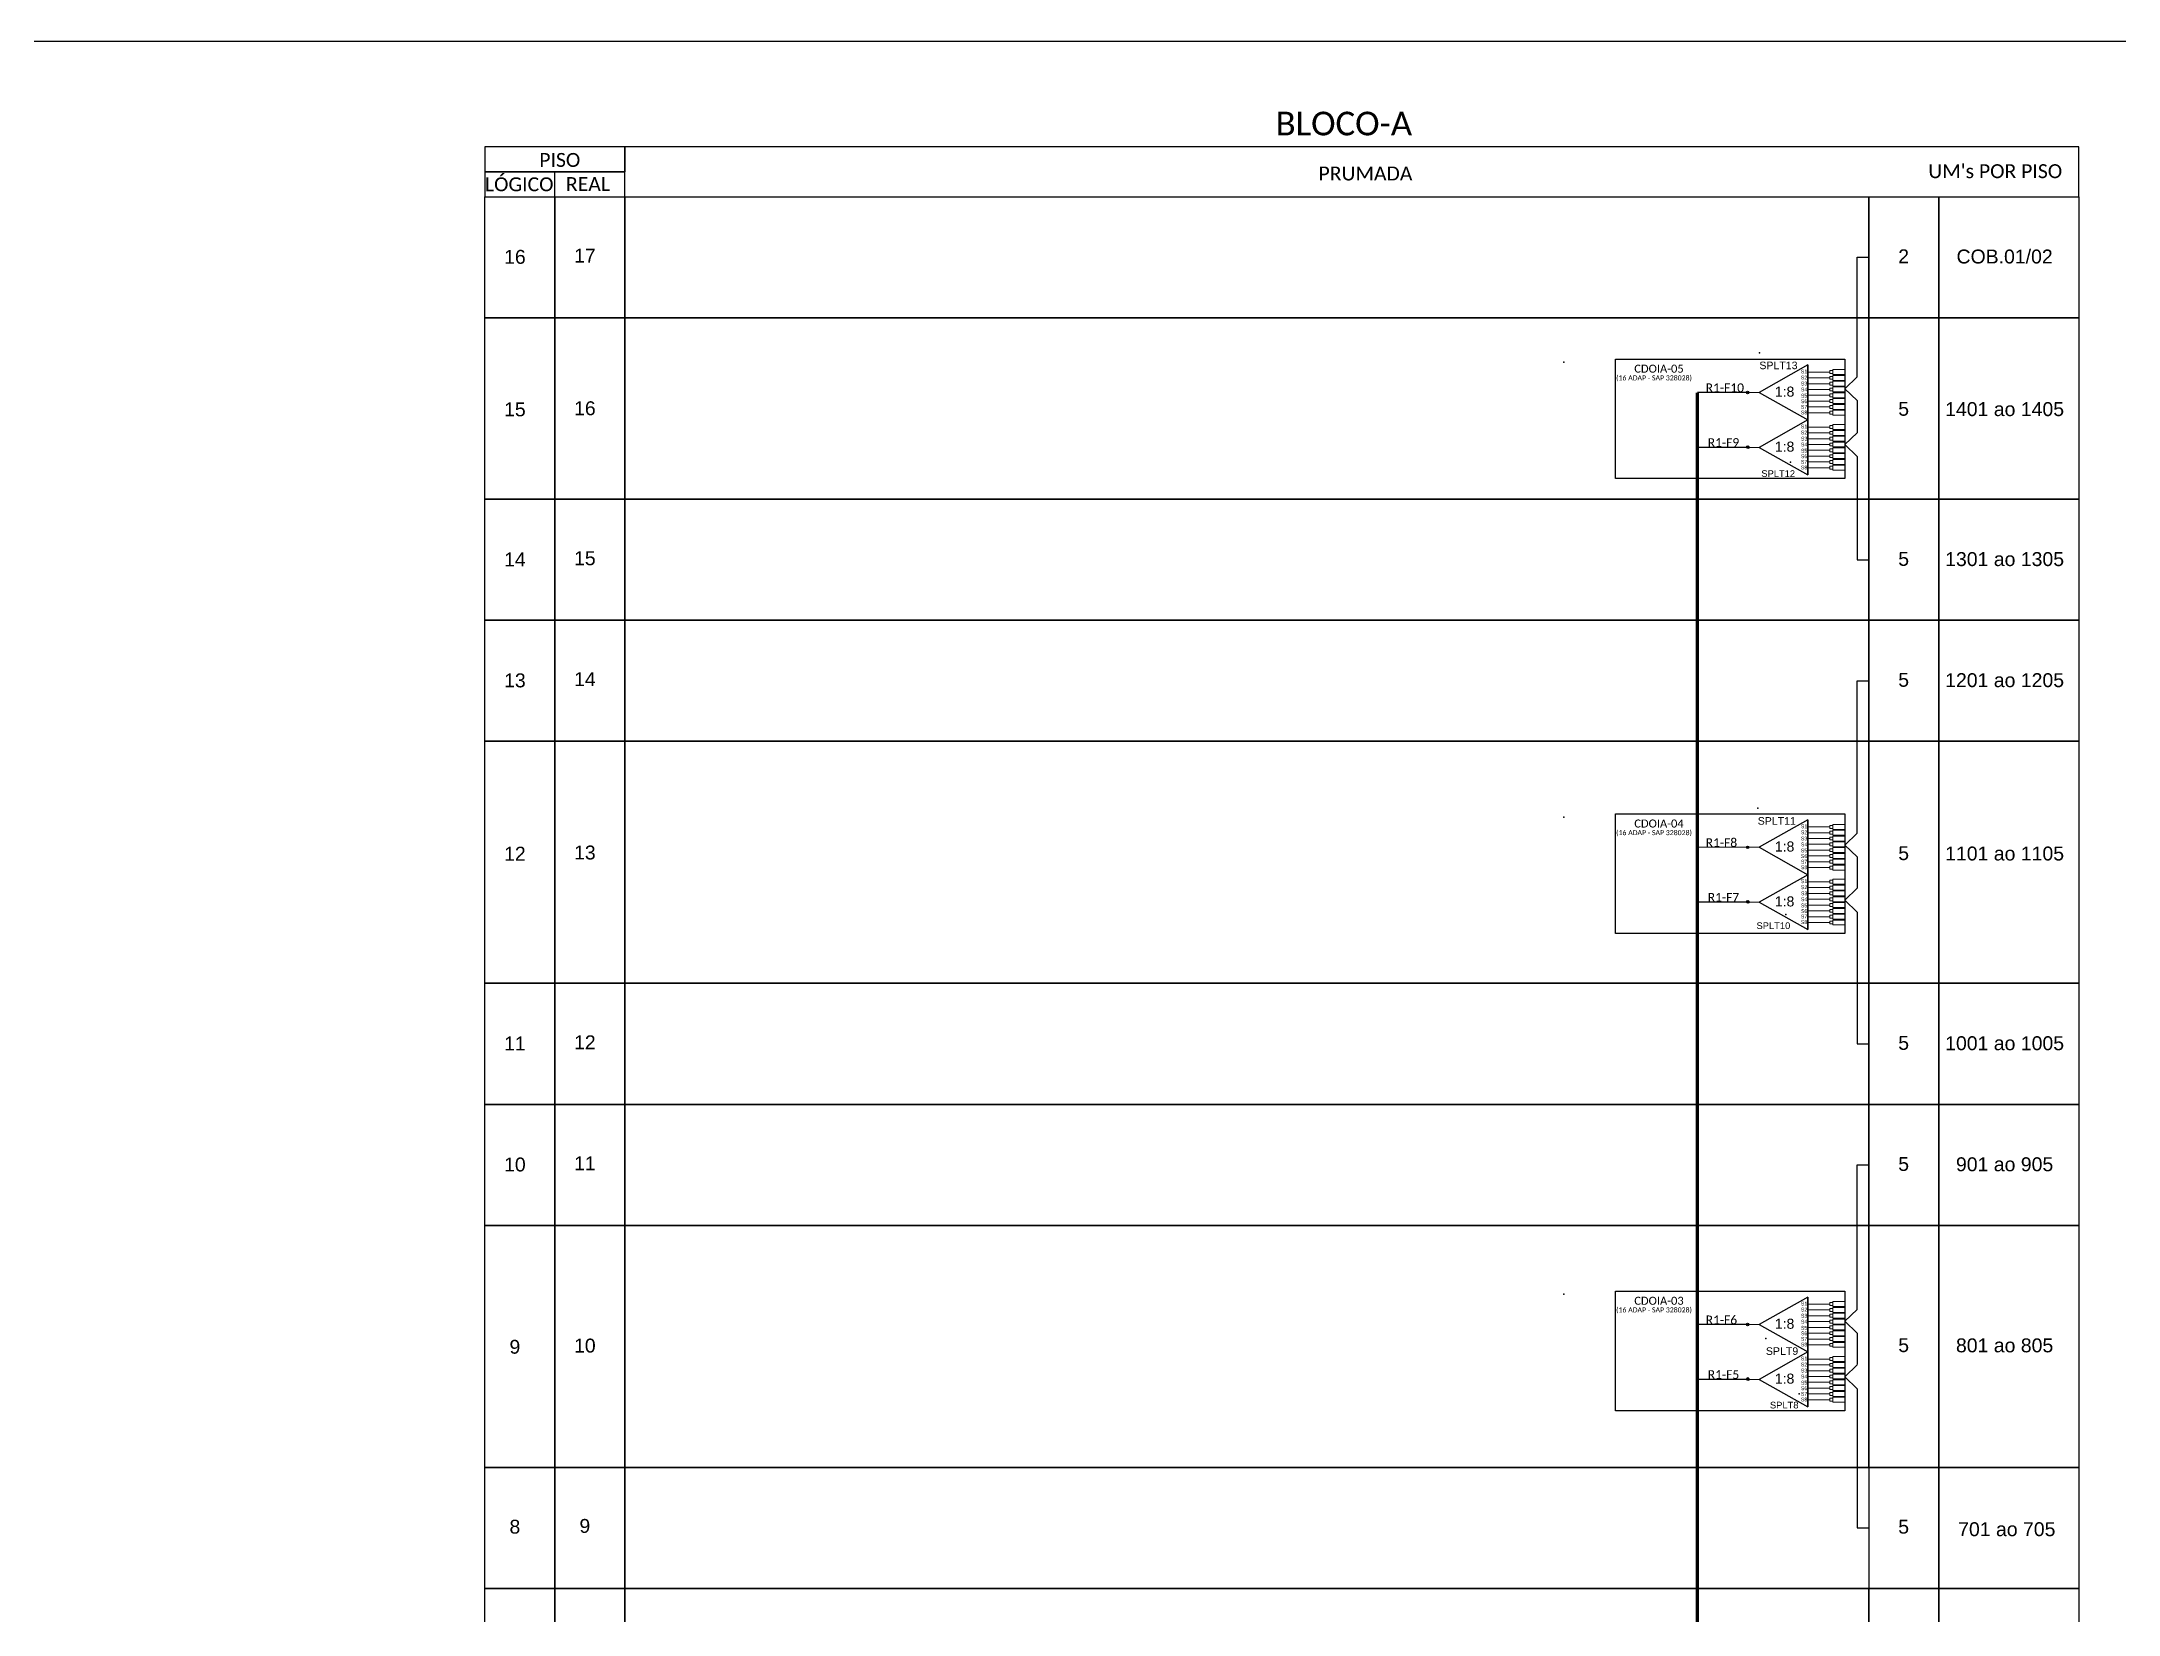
# Model space of a CAD drawing. Header units: metres. Extents: x -894 to 988, y 24 to 618.
# Drawn here: x 625.1 to 815.4, y 473.5 to 617.6 of the extents above; entities that cross this region are included whole.
import ezdxf
from ezdxf.enums import TextEntityAlignment as Align

# ---------------------------------------------------------------- set-up
doc = ezdxf.new("R2010")
doc.units = ezdxf.units.M
doc.styles.add('ARIAL', font='arial.ttf')
doc.styles.add('WMF-Calibri0', font='calibri.ttf')

# ---------------------------------------------------------------- blocks, each defined once
blk = doc.blocks.new('SPLT_1-8_SC-APC')
at = {"color": 1}
blk.add_lwpolyline([(-7.37, -2.1), (-17.04, -7.55), (-7.37, -13), (-7.37, -2.1)], dxfattribs=at)
at = {"color": 3, "lineweight": 0}
for points in [[(-2.99, -3.51), (-7.37, -3.51)], [(-2.41, -3.02), (-2.41, -4)], [(-2.41, -3.02), (0, -3.02)], [(-2.41, -4), (0, -4)], [(-7.37, -4.66), (-2.99, -4.66)], [(-7.37, -5.82), (-2.99, -5.82)], [(-7.37, -6.97), (-2.99, -6.97)], [(-7.37, -8.12), (-2.99, -8.12)], [(-2.41, -4.17), (-2.41, -5.16)], [(-2.41, -4.17), (0, -4.17)], [(-2.41, -5.16), (0, -5.16)], [(-2.41, -5.32), (-2.41, -6.31)], [(-2.41, -5.32), (0, -5.32)], [(-2.41, -6.31), (0, -6.31)], [(-2.41, -6.48), (-2.41, -7.46)], [(-2.41, -6.48), (0, -6.48)], [(-2.41, -7.46), (0, -7.46)], [(-2.41, -7.63), (-2.41, -8.62)], [(-2.41, -7.63), (0, -7.63)], [(-7.37, -9.28), (-2.99, -9.28)], [(-7.37, -10.43), (-2.99, -10.43)], [(-7.37, -11.58), (-2.99, -11.58)], [(-2.41, -8.62), (0, -8.62)], [(-2.41, -8.78), (-2.41, -9.77)], [(-2.41, -8.78), (0, -8.78)], [(-2.41, -9.77), (0, -9.77)], [(-2.41, -9.94), (-2.41, -10.92)], [(-2.41, -9.94), (0, -9.94)], [(-2.41, -10.92), (0, -10.92)], [(-2.41, -11.09), (-2.41, -12.08)], [(-2.41, -11.09), (0, -11.09)], [(-2.41, -12.08), (0, -12.08)]]:
    blk.add_lwpolyline(points, dxfattribs=at)
for points in [[(-2.99, -3.22), (-2.41, -3.22), (-2.41, -3.8), (-2.99, -3.8)], [(-2.99, -4.38), (-2.41, -4.38), (-2.41, -4.95), (-2.99, -4.95)], [(-2.99, -5.53), (-2.41, -5.53), (-2.41, -6.1), (-2.99, -6.1)], [(-2.99, -6.68), (-2.41, -6.68), (-2.41, -7.26), (-2.99, -7.26)], [(-2.99, -7.84), (-2.41, -7.84), (-2.41, -8.41), (-2.99, -8.41)], [(-2.99, -8.99), (-2.41, -8.99), (-2.41, -9.56), (-2.99, -9.56)], [(-2.99, -10.14), (-2.41, -10.14), (-2.41, -10.72), (-2.99, -10.72)], [(-2.99, -11.3), (-2.41, -11.3), (-2.41, -11.87), (-2.99, -11.87)]]:
    blk.add_lwpolyline(points, close=True, dxfattribs=at)
at = {"color": 1, "lineweight": 0}
blk.add_lwpolyline([(-17.04, -7.55), (-19.26, -7.55)], dxfattribs=at)
at = {"color": 1, "style": 'ARIAL'}
for s, height, p in [('S1', 0.75, (-8.74, -3.78)), ('1:8', 2, (-13.91, -8.4)), ('S2', 0.75, (-8.74, -4.97)), ('S3', 0.75, (-8.74, -6.18)), ('S4', 0.75, (-8.74, -7.36)), ('S5', 0.75, (-8.74, -8.57)), ('S6', 0.75, (-8.74, -9.69)), ('S7', 0.75, (-8.74, -10.78)), ('S8', 0.75, (-8.74, -11.9))]:
    blk.add_text(s, height=height, dxfattribs=at).set_placement(p)
blk = doc.blocks.new('SPLITTER_')
blk.add_point((0, 0))
at = {"style": 'ARIAL', "flags": 4}
blk.add_attdef('SPLT', (0, -3.26), '', height=1.5, dxfattribs=at)
blk = doc.blocks.new('A$C415C251F')
at = {"color": 3}
blk.add_point((0, 0), dxfattribs=at)
blk = doc.blocks.new('LEG_CDOIA8_C-SPLT_ESQ')
at = {"color": 3, "extrusion": (0, 0, -1), "xscale": -1, "zscale": -1}
blk.add_blockref('A$C415C251F', (0, 0), dxfattribs=at)
at = {"color": 1, "style": 'WMF-Calibri0', "flags": 4}
blk.add_attdef('MODELO', text='', height=1.5, dxfattribs=at).set_placement((22.54, -4.54), align=Align.CENTER)
blk.add_attdef('CDO', (21.44, -2.61), '', height=2, dxfattribs=at)
at = {"style": 'ARIAL', "flags": 4}
blk.add_attdef('SPLITAGEM', text='', height=1.5, dxfattribs=at).set_placement((18.61, -12.59), align=Align.CENTER)

msp = doc.modelspace()

# ---------------------------------------------------------------- hatches: boundary and pattern name
h = msp.add_hatch(color=3)
h.dxf.hatch_style = 1
h.paths.add_polyline_path([(781.55, 585.47, 1), (781.33, 585.47, 1)])
h = msp.add_hatch(color=3)
h.dxf.hatch_style = 1
h.paths.add_polyline_path([(781.58, 580.49, 1), (781.35, 580.49, 1)])
h = msp.add_hatch(color=3)
h.dxf.hatch_style = 1
h.paths.add_polyline_path([(781.58, 580.46, 1), (781.36, 580.46, 1)])
h = msp.add_hatch(color=3)
h.dxf.hatch_style = 1
h.paths.add_polyline_path([(781.55, 543.81, 1), (781.33, 543.81, 1)])
h = msp.add_hatch(color=3)
h.dxf.hatch_style = 1
h.paths.add_polyline_path([(781.58, 538.83, 1), (781.35, 538.83, 1)])
h = msp.add_hatch(color=3)
h.dxf.hatch_style = 1
h.paths.add_polyline_path([(781.58, 538.79, 1), (781.36, 538.79, 1)])
h = msp.add_hatch(color=3)
h.dxf.hatch_style = 1
h.paths.add_polyline_path([(781.55, 500.09, 1), (781.33, 500.09, 1)])
h = msp.add_hatch(color=3)
h.dxf.hatch_style = 1
h.paths.add_polyline_path([(781.58, 495.11, 1), (781.35, 495.11, 1)])
h = msp.add_hatch(color=3)
h.dxf.hatch_style = 1
h.paths.add_polyline_path([(781.58, 495.07, 1), (781.36, 495.07, 1)])

# ---------------------------------------------------------------- linework, layer by layer
at = {"color": 7}
msp.add_lwpolyline([(147.25, 23.62), (988.25, 23.62), (988.25, 617.62), (147.25, 617.62)], close=True, dxfattribs=at)
for points in [[(665.74, 605.69), (678.57, 605.69), (678.57, 607.97), (665.74, 607.97)], [(665.74, 603.41), (678.57, 603.41), (678.57, 605.69), (665.74, 605.69)], [(665.74, 603.41), (672.15, 603.41), (672.15, 592.32), (665.74, 592.32)], [(672.15, 603.41), (678.57, 603.41), (678.57, 592.32), (672.15, 592.32)], [(792.54, 603.41), (798.96, 603.41), (798.96, 592.32), (792.54, 592.32)], [(798.96, 603.41), (811.79, 603.41), (811.79, 592.32), (798.96, 592.32)], [(665.74, 592.32), (672.15, 592.32), (672.15, 575.69), (665.74, 575.69)], [(672.15, 592.32), (678.57, 592.32), (678.57, 575.69), (672.15, 575.69)], [(792.54, 592.32), (798.96, 592.32), (798.96, 575.69), (792.54, 575.69)], [(798.96, 592.32), (811.79, 592.32), (811.79, 575.69), (798.96, 575.69)], [(665.74, 575.69), (672.15, 575.69), (672.15, 564.61), (665.74, 564.61)], [(672.15, 575.69), (678.57, 575.69), (678.57, 564.61), (672.15, 564.61)], [(792.54, 575.69), (798.96, 575.69), (798.96, 564.61), (792.54, 564.61)], [(798.96, 575.69), (811.79, 575.69), (811.79, 564.61), (798.96, 564.61)], [(665.74, 564.61), (672.15, 564.61), (672.15, 553.52), (665.74, 553.52)], [(672.15, 564.61), (678.57, 564.61), (678.57, 553.52), (672.15, 553.52)], [(792.54, 564.61), (798.96, 564.61), (798.96, 553.52), (792.54, 553.52)], [(798.96, 564.61), (811.79, 564.61), (811.79, 553.52), (798.96, 553.52)], [(665.74, 553.52), (672.15, 553.52), (672.15, 531.35), (665.74, 531.35)], [(672.15, 553.52), (678.57, 553.52), (678.57, 531.35), (672.15, 531.35)], [(792.54, 553.52), (798.96, 553.52), (798.96, 531.35), (792.54, 531.35)], [(798.96, 553.52), (811.79, 553.52), (811.79, 531.35), (798.96, 531.35)], [(665.74, 531.35), (672.15, 531.35), (672.15, 520.26), (665.74, 520.26)], [(672.15, 531.35), (678.57, 531.35), (678.57, 520.26), (672.15, 520.26)], [(792.54, 531.35), (798.96, 531.35), (798.96, 520.26), (792.54, 520.26)], [(798.96, 531.35), (811.79, 531.35), (811.79, 520.26), (798.96, 520.26)], [(665.74, 520.26), (672.15, 520.26), (672.15, 509.17), (665.74, 509.17)], [(672.15, 520.26), (678.57, 520.26), (678.57, 509.17), (672.15, 509.17)], [(792.54, 520.26), (798.96, 520.26), (798.96, 509.17), (792.54, 509.17)], [(798.96, 520.26), (811.79, 520.26), (811.79, 509.17), (798.96, 509.17)], [(665.74, 509.17), (672.15, 509.17), (672.15, 487), (665.74, 487)], [(672.15, 509.17), (678.57, 509.17), (678.57, 487), (672.15, 487)], [(792.54, 509.17), (798.96, 509.17), (798.96, 487), (792.54, 487)], [(798.96, 509.17), (811.79, 509.17), (811.79, 487), (798.96, 487)], [(665.74, 487), (672.15, 487), (672.15, 475.91), (665.74, 475.91)], [(672.15, 487), (678.57, 487), (678.57, 475.91), (672.15, 475.91)], [(798.96, 487), (811.79, 487), (811.79, 475.91), (798.96, 475.91)], [(665.74, 475.91), (672.15, 475.91), (672.15, 464.82), (665.74, 464.82)], [(672.15, 475.91), (678.57, 475.91), (678.57, 464.82), (672.15, 464.82)], [(792.54, 475.91), (798.96, 475.91), (798.96, 464.82), (792.54, 464.82)], [(798.96, 475.91), (811.79, 475.91), (811.79, 464.82), (798.96, 464.82)]]:
    msp.add_lwpolyline(points, close=True)
for points in [[(811.79, 607.97), (678.57, 607.97), (678.57, 607.97), (678.57, 605.69)], [(811.79, 603.41), (811.79, 607.97)], [(672.15, 603.41), (672.15, 605.69)], [(678.57, 603.41), (792.54, 603.41)], [(678.57, 603.41), (792.54, 603.41)], [(678.57, 603.41), (792.54, 603.41)], [(792.54, 592.32), (678.57, 592.32), (678.57, 603.41), (792.54, 603.41)], [(792.54, 603.41), (792.54, 592.32)], [(792.54, 603.41), (811.79, 603.41)], [(678.57, 592.32), (792.54, 592.32)], [(678.57, 592.32), (792.54, 592.32)], [(678.57, 592.32), (792.54, 592.32)], [(792.54, 575.69), (678.57, 575.69), (678.57, 592.32), (792.54, 592.32)], [(792.54, 592.32), (792.54, 575.69)], [(792.54, 592.32), (811.79, 592.32)], [(678.57, 575.69), (792.54, 575.69)], [(678.57, 575.69), (792.54, 575.69)], [(678.57, 575.69), (792.54, 575.69)], [(792.54, 564.61), (678.57, 564.61), (678.57, 575.69), (792.54, 575.69)], [(792.54, 575.69), (792.54, 564.61)], [(792.54, 575.69), (811.79, 575.69)], [(678.57, 564.61), (792.54, 564.61)], [(678.57, 564.61), (792.54, 564.61)], [(678.57, 564.61), (792.54, 564.61)], [(792.54, 553.52), (678.57, 553.52), (678.57, 564.61), (792.54, 564.61)], [(792.54, 564.61), (792.54, 553.52)], [(792.54, 564.61), (811.79, 564.61)], [(678.57, 553.52), (792.54, 553.52)], [(678.57, 553.52), (792.54, 553.52)], [(678.57, 553.52), (792.54, 553.52)], [(792.54, 531.35), (678.57, 531.35), (678.57, 553.52), (792.54, 553.52)], [(792.54, 553.52), (792.54, 531.35)], [(792.54, 553.52), (811.79, 553.52)], [(678.57, 531.35), (792.54, 531.35)], [(678.57, 531.35), (792.54, 531.35)], [(678.57, 531.35), (792.54, 531.35)], [(792.54, 520.26), (678.57, 520.26), (678.57, 531.35), (792.54, 531.35)], [(792.54, 531.35), (792.54, 520.26)], [(792.54, 531.35), (811.79, 531.35)], [(678.57, 520.26), (792.54, 520.26)], [(792.54, 509.17), (678.57, 509.17), (678.57, 520.26), (792.54, 520.26)], [(792.54, 520.26), (792.54, 509.17)], [(678.57, 509.17), (792.54, 509.17)], [(792.54, 487), (678.57, 487), (678.57, 509.17), (792.54, 509.17)], [(792.54, 509.17), (792.54, 487)], [(792.54, 475.91), (678.57, 475.91), (678.57, 487), (792.54, 487)], [(792.54, 487), (792.54, 475.91)], [(792.54, 487), (798.96, 487), (798.96, 475.91), (792.54, 475.91)], [(792.54, 464.82), (678.57, 464.82), (678.57, 475.91), (792.54, 475.91)], [(792.54, 475.91), (792.54, 464.82)]]:
    msp.add_lwpolyline(points)
at = {"color": 3}
for points in [[(791.49, 586.91), (791.49, 597.87), (792.54, 597.87)], [(791.49, 586.91), (790.36, 585.82), (791.49, 584.73), (791.49, 581.79)], [(791.49, 581.79), (790.36, 580.7), (791.49, 579.61), (791.49, 576.75)], [(791.49, 576.75), (791.49, 570.15), (792.54, 570.15)], [(791.49, 545.1), (791.49, 559.06), (792.54, 559.06)], [(791.49, 545.1), (790.36, 544.01), (791.49, 542.92), (791.49, 540.06)], [(791.49, 540.05), (790.36, 538.96), (791.49, 537.87), (791.49, 535.02)], [(791.49, 535.02), (791.49, 525.8), (792.54, 525.8)], [(791.49, 501.47), (791.49, 514.72), (792.54, 514.72)], [(791.49, 501.47), (790.36, 500.39), (791.49, 499.3), (791.49, 496.44)], [(791.49, 496.39), (790.36, 495.3), (791.49, 494.21), (791.49, 491.36)], [(791.49, 491.36), (791.49, 481.45), (792.54, 481.45)]]:
    msp.add_lwpolyline(points, dxfattribs=at)
at = {"color": 1}
for points in [[(790.36, 577.58), (769.34, 577.58), (769.34, 588.54), (790.36, 588.54)], [(790.36, 535.91), (769.34, 535.91), (769.34, 546.88), (790.36, 546.88)], [(790.36, 492.19), (769.34, 492.19), (769.34, 503.16), (790.36, 503.16)]]:
    msp.add_lwpolyline(points, close=True, dxfattribs=at)
for points in [[(786.96, 588), (786.96, 582.97)], [(786.96, 582.97), (786.96, 577.93)], [(786.96, 546.33), (786.96, 541.3)], [(786.96, 541.3), (786.96, 536.27)], [(786.96, 502.61), (786.96, 497.58)], [(786.96, 497.58), (786.96, 492.55)]]:
    msp.add_lwpolyline(points, dxfattribs=at)
at = {"color": 5, "const_width": 0.306}
msp.add_lwpolyline([(776.84, 585.47), (776.84, 455.49)], dxfattribs=at)
at = {"color": 5}
for points in [[(781.33, 585.48), (776.84, 585.47)], [(781.47, 580.44), (776.84, 580.44)], [(781.33, 543.81), (776.84, 543.8)], [(781.47, 538.77), (776.84, 538.77)], [(781.33, 500.09), (776.84, 500.08)], [(781.47, 495.05), (776.84, 495.05)]]:
    msp.add_lwpolyline(points, dxfattribs=at)
at = {"color": 3}
for centre in [(781.44, 585.47), (781.46, 580.49), (781.47, 580.46), (781.44, 543.81), (781.46, 538.83), (781.47, 538.79), (781.44, 500.09), (781.46, 495.11), (781.47, 495.07)]:
    msp.add_circle(centre, 0.112, dxfattribs=at)

# ---------------------------------------------------------------- block references
ref = msp.add_blockref('LEG_CDOIA8_C-SPLT_ESQ', (764.6, 588.25), dxfattribs=dict(at, xscale=0.36665177472, yscale=0.36665177472, zscale=0.36665177472))
ref.add_attrib('CDO', 'CDOIA-05', (771.06, 587.29), dxfattribs={"color": 1, "height": 0.733, "style": 'WMF-Calibri0'})
ref.add_attrib('MODELO', '(16 ADAP - SAP 328028)', dxfattribs={"color": 1, "height": 0.4583, "style": 'WMF-Calibri0'}).set_placement((772.87, 586.58), align=Align.CENTER)
at = {"color": 1, "xscale": 0.461894400000103, "yscale": 0.461894400000103, "zscale": 0.461894400000103}
for p in [(790.36, 588.97), (790.36, 583.93), (790.36, 547.3), (790.36, 542.27), (790.36, 503.58), (790.36, 498.55)]:
    msp.add_blockref('SPLT_1-8_SC-APC', p, dxfattribs=at)
ref = msp.add_blockref('SPLITTER_', (782.52, 589.12), dxfattribs=dict(xscale=0.461894400000095, yscale=0.461894400000095, zscale=0.461894400000095))
ref.add_attrib('SPLT', 'SPLT13', (782.52, 587.61), dxfattribs={"height": 0.693, "style": 'ARIAL'})
ref = msp.add_blockref('SPLITTER_', (785.37, 579.08), dxfattribs=dict(xscale=-0.4088339752805551, yscale=0.4088339752805551, zscale=0.4088339752805551))
ref.add_attrib('SPLT', 'SPLT12', (782.7, 577.74), dxfattribs={"height": 0.613, "style": 'ARIAL'})
at = {"color": 3}
ref = msp.add_blockref('LEG_CDOIA8_C-SPLT_ESQ', (764.6, 546.58), dxfattribs=dict(at, xscale=0.36665177472, yscale=0.36665177472, zscale=0.36665177472))
ref.add_attrib('CDO', 'CDOIA-04', (771.06, 545.62), dxfattribs={"color": 1, "height": 0.733, "style": 'WMF-Calibri0'})
ref.add_attrib('MODELO', '(16 ADAP - SAP 328028)', dxfattribs={"color": 1, "height": 0.4583, "style": 'WMF-Calibri0'}).set_placement((772.87, 544.92), align=Align.CENTER)
ref = msp.add_blockref('SPLITTER_', (782.37, 547.39), dxfattribs=dict(xscale=0.461894400000095, yscale=0.461894400000095, zscale=0.461894400000095))
ref.add_attrib('SPLT', 'SPLT11', (782.37, 545.88), dxfattribs={"height": 0.693, "style": 'ARIAL'})
ref = msp.add_blockref('SPLITTER_', (784.94, 537.65), dxfattribs=dict(xscale=-0.408833975280555, yscale=0.4088339752805551, zscale=0.4088339752805551))
ref.add_attrib('SPLT', 'SPLT10', (782.26, 536.32), dxfattribs={"height": 0.613, "style": 'ARIAL'})
ref = msp.add_blockref('LEG_CDOIA8_C-SPLT_ESQ', (764.6, 502.86), dxfattribs=dict(at, xscale=0.36665177472, yscale=0.36665177472, zscale=0.36665177472))
ref.add_attrib('CDO', 'CDOIA-03', (771.06, 501.9), dxfattribs={"color": 1, "height": 0.733, "style": 'WMF-Calibri0'})
ref.add_attrib('MODELO', '(16 ADAP - SAP 328028)', dxfattribs={"color": 1, "height": 0.4583, "style": 'WMF-Calibri0'}).set_placement((772.87, 501.2), align=Align.CENTER)
ref = msp.add_blockref('SPLITTER_', (783.12, 498.82), dxfattribs=dict(xscale=0.461894400000095, yscale=0.461894400000095, zscale=0.461894400000095))
ref.add_attrib('SPLT', 'SPLT9', (783.12, 497.31), dxfattribs={"height": 0.693, "style": 'ARIAL'})
ref = msp.add_blockref('SPLITTER_', (786.16, 493.73), dxfattribs=dict(xscale=-0.4088339752805551, yscale=0.4088339752805551, zscale=0.4088339752805551))
ref.add_attrib('SPLT', 'SPLT8', (783.49, 492.4), dxfattribs={"height": 0.613, "style": 'ARIAL'})

# ---------------------------------------------------------------- texts
at = {"color": 3, "style": 'WMF-Calibri0'}
msp.add_text('BLOCO-A', height=2.165, dxfattribs=at).set_placement((738.2, 609.03))
at = {"style": 'WMF-Calibri0'}
for s, p in [('     PISO', (668.49, 606.14)), ('  LÓGICO', (664.86, 603.91)), ('    REAL', (671.38, 603.93)), ('PRUMADA', (742.13, 604.9)), ("UM's POR PISO", (798, 605.11))]:
    msp.add_text(s, height=1.275, dxfattribs=at).set_placement(p)
at = {"style": 'ARIAL'}
for s, height, p in [('16', 1.275, (668.5, 597.9)), ('17', 1.275, (674.91, 598.01)), ('2', 1.27, (795.74, 597.95)), ('COB.01/02', 1.275, (804.99, 597.93)), ('15', 1.275, (668.5, 583.93)), ('16', 1.275, (674.91, 584.03)), ('5', 1.27, (795.74, 583.98)), ('1401 ao 1405', 1.275, (804.99, 583.95)), ('15', 1.275, (674.91, 570.29)), ('5', 1.27, (795.74, 570.23)), ('14', 1.275, (668.5, 570.18)), ('1301 ao 1305', 1.275, (804.99, 570.21)), ('13', 1.275, (668.5, 559.1)), ('14', 1.275, (674.91, 559.21)), ('5', 1.27, (795.74, 559.15)), ('1201 ao 1205', 1.275, (804.99, 559.12)), ('12', 1.275, (668.5, 543.22)), ('13', 1.275, (674.91, 543.33)), ('5', 1.27, (795.74, 543.27)), ('1101 ao 1105', 1.275, (804.99, 543.24)), ('11', 1.275, (668.5, 525.84)), ('12', 1.275, (674.91, 525.94)), ('5', 1.27, (795.74, 525.89)), ('1001 ao 1005', 1.275, (804.99, 525.86)), ('10', 1.275, (668.5, 514.75)), ('11', 1.275, (674.91, 514.86)), ('5', 1.27, (795.74, 514.8)), ('901 ao 905', 1.275, (804.99, 514.77)), ('9', 1.27, (668.5, 498.05)), ('10', 1.275, (674.91, 498.16)), ('5', 1.27, (795.74, 498.2)), ('801 ao 805', 1.275, (804.99, 498.18)), ('8', 1.27, (668.5, 481.57)), ('9', 1.27, (674.91, 481.64)), ('5', 1.27, (795.74, 481.57)), ('701 ao 705', 1.275, (805.19, 481.34))]:
    msp.add_text(s, height=height, dxfattribs=at).set_placement(p, align=Align.MIDDLE_CENTER)
at = {"color": 5, "style": 'WMF-Calibri0'}
for s, p in [('R1-F10', (777.6, 585.51)), ('R1-F9', (777.79, 580.49)), ('R1-F8', (777.6, 543.84)), ('R1-F7', (777.79, 538.83)), ('R1-F6', (777.6, 500.12)), ('R1-F5', (777.79, 495.11))]:
    msp.add_text(s, height=0.797, dxfattribs=at).set_placement(p)

doc.saveas('drawing.dxf')
